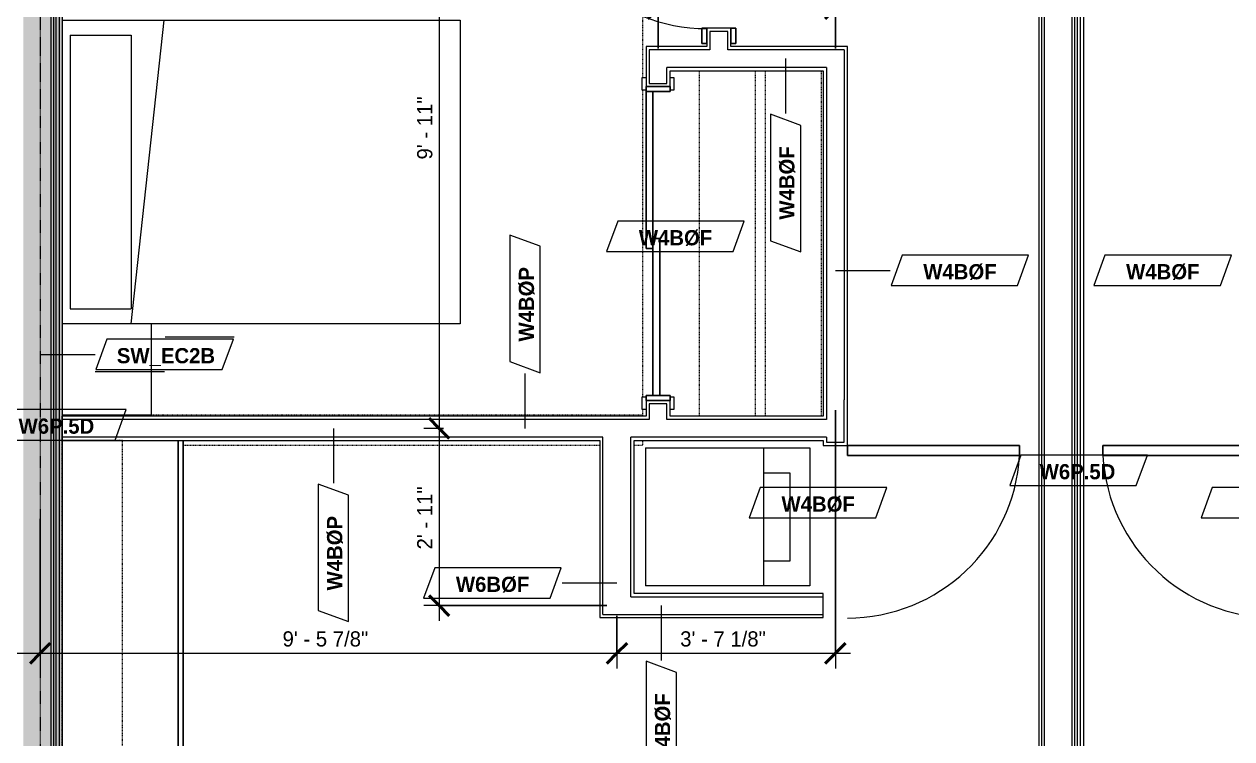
# Model space of a CAD drawing. Header units: inches. Extents: x -4010 to -1814, y 9846 to 12241.
# Drawn here: x -2919.5 to -2681, y 11387.9 to 11529.1 of the extents above; entities that cross this region are included whole.
import ezdxf

# ---------------------------------------------------------------- set-up
doc = ezdxf.new("R2010")
doc.units = ezdxf.units.IN
doc.header["$MEASUREMENT"] = 0
doc.linetypes.add('Dash', pattern=[0.25, 0.125, -0.125])
doc.linetypes.add('Dash 3_32_', pattern=[0.1875, 0.09375, -0.09375])
for name, color, linetype, lineweight in [('0-1', 7, 'Continuous', 5), ('A-ANNO-DIMS', 211, 'Continuous', 9), ('A-ANNO-DIMS-32', 211, 'Continuous', 9), ('A-DETL-1', 90, 'Dash 3_32_', 18), ('A-DOOR-3', 31, 'Continuous', 9), ('A-DOOR-4', 31, 'Continuous', 30), ('A-DOOR-FRAM-3', 31, 'Continuous', 30), ('A-WALL', 113, 'Continuous', 18), ('A-WALL-2', 250, 'Continuous', 18), ('A-WALL-3', 113, 'Continuous', 9), ('A-WALL-IDEN', 211, 'Continuous', 9), ('I-FURN', 30, 'Continuous', 9), ('I-FURN-HDLN', 30, 'Dash', 9), ('I-WALL-2', 241, 'Continuous', 5), ('I-WALL-3', 7, 'Continuous', 9), ('P-SANR-FIXT', 6, 'Continuous', 9), ('Q-CASE', 31, 'Continuous', 9), ('Q-CASE-HDLN', 31, 'Dash', 9)]:
    doc.layers.add(name, color=color, linetype=linetype, lineweight=lineweight)
doc.styles.add('Century Gothic', font='ufonts.com_century-gothic.ttf', dxfattribs={"height": 3})
doc.styles.add('Century Gothic_B_1', font='GOTHICB.TTF', dxfattribs={"height": 3})
doc.dimstyles.new('OD_1__HACK_2', dxfattribs={"dimscale": 12, "dimtxt": 3.132505, "dimasz": 0.333333, "dimexe": 0.25, "dimexo": 0.166667, "dimgap": 0.041667, "dimtad": 1, "dimdec": 4, "dimrnd": 0.0625, "dimzin": 3, "dimdsep": 46, "dimlunit": 4, "dimtxsty": 'Century Gothic', "dimblk1": 'OBLIQUE', "dimblk2": 'OBLIQUE', "dimsah": 1, "dimcen": 0.09, "dimdle": 0.25, "dimazin": 0, "dimtfac": 1, "dimtdec": 4, "dimtix": 1, "dimtmove": 0, "dimatfit": 3, "dimfxl": 1, "dimtvp": 1, "dimtfill": 1, "dimfrac": 2, "dimtolj": 1, "dimtzin": 0, "dimarcsym": 2})
doc.dimstyles.new('OD_1__HACK_2_1', dxfattribs={"dimscale": 12, "dimtxt": 3.132505, "dimasz": 0.333333, "dimexe": 0.25, "dimexo": 0.166667, "dimgap": 0.041667, "dimtad": 1, "dimdec": 4, "dimrnd": 0.0625, "dimzin": 3, "dimdsep": 46, "dimlunit": 4, "dimtxsty": 'Century Gothic', "dimblk1": 'OBLIQUE', "dimblk2": 'OBLIQUE', "dimsah": 1, "dimcen": 0.09, "dimdle": 0.25, "dimazin": 0, "dimtfac": 1, "dimtdec": 4, "dimtix": 1, "dimtmove": 0, "dimatfit": 3, "dimfxl": 1, "dimtvp": 1, "dimtfill": 1, "dimfrac": 2, "dimtolj": 1, "dimtzin": 0, "dimarcsym": 2})

# ---------------------------------------------------------------- blocks, each defined once
blk = doc.blocks.new('CTR - 1st Phase - Common Walls_rvt-1-UNIT PLANS - 2ND _ 3RD FLOOR')
at = {"layer": 'I-WALL-2'}
for points in [[(-2914.14, 11255.64), (-2914.14, 11641.24), (-2919.64, 11641.24), (-2919.64, 11255.64)], [(-2914.14, 11255.64), (-2913.64, 11255.64), (-2913.64, 11641.24), (-2914.14, 11641.24), (-2914.14, 11268)], [(-2913.64, 11255.64), (-2913.14, 11255.64), (-2913.14, 11641.24), (-2913.64, 11641.24), (-2913.64, 11268)], [(-2912.51, 11255.64), (-2912.51, 11641.24), (-2913.14, 11641.24), (-2913.14, 11255.64)], [(-2912.51, 11255.64), (-2911.89, 11255.64), (-2911.89, 11640.61), (-2912.51, 11640.61), (-2912.51, 11268)]]:
    blk.add_hatch(color=256, dxfattribs=at).paths.add_polyline_path(points, flags=0)
at = {"layer": 'A-WALL-2'}
for p, q in [((-2914.14, 11255.64), (-2914.14, 11640.61)), ((-2913.64, 11255.64), (-2913.64, 11640.61)), ((-2913.14, 11255.64), (-2913.14, 11640.61)), ((-2912.51, 11255.64), (-2912.51, 11640.61)), ((-2718.54, 11255.64), (-2718.54, 11622.61)), ((-2718.04, 11255.64), (-2718.04, 11622.61)), ((-2712.54, 11255.64), (-2712.54, 11622.61)), ((-2712.04, 11255.64), (-2712.04, 11622.61)), ((-2711.54, 11255.64), (-2711.54, 11622.61)), ((-2710.91, 11255.64), (-2710.91, 11622.61))]:
    blk.add_line(p, q, dxfattribs=at)
at = {"layer": 'I-WALL-3'}
for p, q in [((-2719.16, 11622.61), (-2719.16, 11255.64)), ((-2710.29, 11255.64), (-2710.29, 11622.61)), ((-2911.89, 11255.64), (-2911.89, 11604.49))]:
    blk.add_line(p, q, dxfattribs=at)
blk = doc.blocks.new('SWING - SINGLE - FLUSH - 34_ x 80_ - OFFSET PIVOT DOOR AT WASHER_DRYER-3629691-UNIT PLANS - 2ND _ 3RD FLOOR')
at = {"layer": 'A-DOOR-3'}
blk.add_arc((17, 2.37), 34.07, 93.3657, 180, dxfattribs=at)
at = {"layer": 'A-DOOR-4'}
for p, q in [((15, 2.37), (15, 36.38)), ((17, 36.38), (15, 36.38)), ((17, 2.37), (17, 36.38)), ((17, 2.37), (15, 2.37))]:
    blk.add_line(p, q, dxfattribs=at)
blk = doc.blocks.new('SLIDING - FLUSH - 5-0 x 6-8-3203586-UNIT PLANS - 2ND _ 3RD FLOOR')
at = {"layer": 'A-DOOR-3'}
for p, q in [((-32.75, 3.25), (-30.25, 3.25)), ((-32.75, 2.5), (-32.75, 3.25)), ((-30.25, 2.5), (-32.75, 2.5)), ((-30.25, 3.25), (-30.25, 2.5)), ((30.25, 3.25), (32.75, 3.25)), ((30.25, 2.5), (30.25, 3.25)), ((32.75, 2.5), (30.25, 2.5)), ((32.75, 3.25), (32.75, 2.5)), ((-32.75, -2.25), (-30.25, -2.25)), ((-32.75, -3), (-32.75, -2.25)), ((-30.25, -2.25), (-30.25, -3)), ((30.25, -2.25), (32.75, -2.25)), ((30.25, -3), (30.25, -2.25)), ((32.75, -2.25), (32.75, -3)), ((-30.25, -3), (-32.75, -3)), ((32.75, -3), (30.25, -3))]:
    blk.add_line(p, q, dxfattribs=at)
at = {"layer": 'A-DOOR-4'}
for p, q in [((-1, -0.88), (-1, 0.5)), ((-1, 0.5), (30, 0.5)), ((30, 0.5), (30, -0.88)), ((-30, -2.25), (-30, -0.88)), ((-30, -0.88), (1, -0.88)), ((1, -2.25), (-30, -2.25)), ((30, -0.88), (-1, -0.88)), ((1, -0.88), (1, -2.25))]:
    blk.add_line(p, q, dxfattribs=at)
at = {"layer": 'A-DOOR-FRAM-3'}
for p, q in [((-31, -2.25), (-31, 2.5)), ((-31, 2.5), (-30, 2.5)), ((-30, 2.5), (-30, -2.25)), ((30, 2.5), (31, 2.5)), ((30, -2.25), (30, 2.5)), ((31, 2.5), (31, -2.25)), ((-30, -2.25), (-31, -2.25)), ((31, -2.25), (30, -2.25))]:
    blk.add_line(p, q, dxfattribs=at)
blk = doc.blocks.new('SWING - SINGLE - FLUSH - 2-10 x 6-8 - PRIVACY-3199407-UNIT PLANS - 2ND _ 3RD FLOOR')
at = {"layer": 'A-DOOR-3'}
blk.add_arc((17, 2.37), 34.07, 93.3657, 180, dxfattribs=at)
at = {"layer": 'A-DOOR-4'}
for p, q in [((15, 2.37), (15, 36.38)), ((17, 36.38), (15, 36.38)), ((17, 2.37), (17, 36.38)), ((17, 2.37), (15, 2.37))]:
    blk.add_line(p, q, dxfattribs=at)
at = {"layer": 'A-DOOR-FRAM-3'}
for p, q in [((-17, 3.37), (-20, 3.37)), ((-20, 3.37), (-20, 2.37)), ((-17, 2.37), (-17, 3.37)), ((20, 3.37), (17, 3.37)), ((17, 3.37), (17, 2.37)), ((20, 2.37), (20, 3.37)), ((-20, 2.37), (-17, 2.37)), ((17, 2.37), (20, 2.37)), ((-17, -2.38), (-20, -2.38)), ((-20, -2.38), (-20, -3.38)), ((-17, -3.38), (-17, -2.38)), ((20, -2.38), (17, -2.38)), ((17, -2.38), (17, -3.38)), ((20, -3.38), (20, -2.38)), ((-20, -3.38), (-17, -3.38)), ((17, -3.38), (20, -3.38))]:
    blk.add_line(p, q, dxfattribs=at)
blk = doc.blocks.new('OD_CW_Closet - OD_CW_Closet-3786599-UNIT PLANS - 2ND _ 3RD FLOOR')
at = {"layer": 'Q-CASE-HDLN'}
for p, q in [((0.74, -24), (0.74, 0)), ((0.74, 0), (68.99, 0)), ((68.99, 0), (68.99, -24)), ((0.74, -11), (68.99, -11)), ((0.74, -13), (68.99, -13)), ((68.99, -24), (0.74, -24))]:
    blk.add_line(p, q, dxfattribs=at)
blk = doc.blocks.new('SWING - SINGLE - FLUSH - 34_ x 80_ - OFFSET PIVOT DOOR AT WASHER_DRYER-3630089-UNIT PLANS - 2ND _ 3RD FLOOR')
at = {"layer": 'A-DOOR-3'}
blk.add_arc((17, -2.37), 34.07, 180, 266.6343, dxfattribs=at)
at = {"layer": 'A-DOOR-4'}
for p, q in [((15, -2.37), (15, -36.38)), ((17, -2.37), (15, -2.37)), ((17, -2.37), (17, -36.38)), ((17, -36.38), (15, -36.38))]:
    blk.add_line(p, q, dxfattribs=at)
blk = doc.blocks.new('Bed-Standard - Queen 60_ x 79_-3761504-UNIT PLANS - 2ND _ 3RD FLOOR')
at = {"layer": 'I-FURN'}
for p, q in [((-19.31, 41.3), (40.69, 41.3)), ((-19.31, -37.2), (-19.31, 41.3)), ((40.69, 41.3), (40.69, -37.2)), ((40.69, -23.7), (-19.31, -17.13)), ((-16.31, -23.7), (37.69, -23.7)), ((-16.31, -35.7), (-16.31, -23.7)), ((37.69, -35.7), (37.69, -23.7)), ((-16.31, -35.7), (37.69, -35.7))]:
    blk.add_line(p, q, dxfattribs=at)
at = {"layer": 'I-FURN-HDLN'}
for p, q in [((-55.31, 77.3), (-7.94, 77.3)), ((-5.44, 77.3), (55.06, 77.3)), ((57.56, 77.3), (58.94, 77.3)), ((58.69, 77.3), (58.69, -37.2)), ((63.69, 77.3), (64.69, 77.3)), ((64.69, 77.3), (64.69, 75.61)), ((64.69, 68.86), (64.69, -13.39)), ((-55.31, 17.36), (-55.31, 51.36))]:
    blk.add_line(p, q, dxfattribs=at)
blk = doc.blocks.new('Stacked Washer and Dryer - 26_x25_ - Private-1352637-UNIT PLANS - 2ND _ 3RD FLOOR')
at = {"layer": 'P-SANR-FIXT'}
for p, q in [((0, 13.625), (32.4375, 13.625)), ((0, 13.625), (0, -13.625)), ((23.34375, 13.625), (23.34375, -13.625)), ((32.4375, 13.625), (32.4375, -13.625)), ((23.34375, 8.75), (28.53125, 8.75)), ((28.53125, 8.75), (28.53125, -8.75)), ((28.53125, -8.75), (23.34375, -8.75)), ((32.4375, -13.625), (0, -13.625))]:
    blk.add_line(p, q, dxfattribs=at)
blk = doc.blocks.new('Table-Night Stand - 18_ x 18_ x 24_-V43-UNIT PLANS - 2ND _ 3RD FLOOR')
at = {"layer": 'I-FURN'}
for p, q in [((0.15, 0), (18.15, 0)), ((18.15, 0), (18.15, -17.5))]:
    blk.add_line(p, q, dxfattribs=at)
blk = doc.blocks.new('OD_CW_Base Cabinet - OD_CW_Base Cabinet-3857763-UNIT PLANS - 2ND _ 3RD FLOOR')
at = {"layer": 'Q-CASE'}
for p, q in [((0.74, 23.81), (0.74, 0)), ((0.74, 1), (0.74, 23.81)), ((0.74, 0), (0.74, 1)), ((0.74, 1), (191.34, 1)), ((191.34, 1), (0.74, 1)), ((0.74, 0), (191.34, 0)), ((191.34, 0), (0.74, 0))]:
    blk.add_line(p, q, dxfattribs=at)
blk = doc.blocks.new('OD_CW_Upper Cabinet - OD_CW_Upper Cabinet-3856838-UNIT PLANS - 2ND _ 3RD FLOOR')
at = {"layer": 'Q-CASE-HDLN'}
for p, q in [((191.34, 24), (0.74, 24)), ((0.74, 24), (0.74, 12)), ((191.34, 12), (191.34, 24)), ((0.74, 12), (191.34, 12))]:
    blk.add_line(p, q, dxfattribs=at)
blk = doc.blocks.new('DIMBLOCK178-UNIT PLANS - 2ND _ 3RD FLOOR')
at = {"layer": 'A-ANNO-DIMS-32', "lineweight": 50}
for p, q in [((-2837.54, 11568.24), (-2839.54, 11570.24)), ((-2837.54, 11568.24), (-2835.54, 11566.24)), ((-2837.54, 11449.24), (-2839.54, 11451.24)), ((-2837.54, 11449.24), (-2835.54, 11447.24))]:
    blk.add_line(p, q, dxfattribs=at)
at = {"layer": 'A-ANNO-DIMS-32'}
for p, q in [((-2836.71, 11568.24), (-2840.54, 11568.24)), ((-2837.54, 11568.24), (-2837.54, 11449.24)), ((-2837.54, 11568.24), (-2836.71, 11568.24)), ((-2836.71, 11449.24), (-2840.54, 11449.24)), ((-2837.54, 11449.24), (-2836.71, 11449.24))]:
    blk.add_line(p, q, dxfattribs=at)
at = {"layer": 'A-ANNO-DIMS-32', "color": 0, "insert": (-2841.89, 11502.33), "char_height": 3, "width": 15.394, "attachment_point": 1, "rotation": 90, "line_spacing_factor": 0.984502, "style": 'Century Gothic', "bg_fill": 3, "box_fill_scale": 1.25, "bg_fill_color": 256, "bg_fill_true_color": 13158600, "bg_fill_transparency": 0}
blk.add_mtext('9\' - 11"', dxfattribs=at)
blk = doc.blocks.new('_Oblique')
at = {"color": 0, "linetype": 'ByBlock', "lineweight": -2}
blk.add_line((-0.5, -0.5), (0.5, 0.5), dxfattribs=at)
blk = doc.blocks.new('DIMBLOCK179-UNIT PLANS - 2ND _ 3RD FLOOR')
at = {"layer": 'A-ANNO-DIMS-32', "lineweight": 50}
for p, q in [((-2837.54, 11449.24), (-2839.54, 11451.24)), ((-2837.54, 11449.24), (-2835.54, 11447.24)), ((-2837.54, 11414.24), (-2839.54, 11416.24)), ((-2837.54, 11414.24), (-2835.54, 11412.24))]:
    blk.add_line(p, q, dxfattribs=at)
at = {"layer": 'A-ANNO-DIMS-32'}
for p, q in [((-2836.71, 11449.24), (-2840.54, 11449.24)), ((-2837.54, 11449.24), (-2837.54, 11411.24)), ((-2837.54, 11449.24), (-2836.71, 11449.24)), ((-2804.45, 11414.24), (-2840.54, 11414.24)), ((-2837.54, 11414.24), (-2804.45, 11414.24))]:
    blk.add_line(p, q, dxfattribs=at)
at = {"layer": 'A-ANNO-DIMS-32', "color": 0, "insert": (-2841.89, 11425.33), "char_height": 3, "width": 15.394, "attachment_point": 1, "rotation": 90, "line_spacing_factor": 0.984502, "style": 'Century Gothic', "bg_fill": 3, "box_fill_scale": 1.25, "bg_fill_color": 256, "bg_fill_true_color": 13158600, "bg_fill_transparency": 0}
blk.add_mtext('2\' - 11"', dxfattribs=at)
blk = doc.blocks.new('DIMBLOCK180-UNIT PLANS - 2ND _ 3RD FLOOR')
at = {"layer": 'A-ANNO-DIMS-32'}
for p, q in [((-2794.32, 11524.24), (-2794.32, 11535.08)), ((-2759.32, 11524.24), (-2759.32, 11535.08)), ((-2797.32, 11532.08), (-2756.32, 11532.08)), ((-2794.32, 11532.08), (-2794.32, 11524.24)), ((-2759.32, 11532.08), (-2759.32, 11524.24))]:
    blk.add_line(p, q, dxfattribs=at)
at = {"layer": 'A-ANNO-DIMS-32', "lineweight": 50}
for p, q in [((-2794.32, 11532.08), (-2792.32, 11534.08)), ((-2759.32, 11532.08), (-2757.32, 11534.08)), ((-2794.32, 11532.08), (-2796.32, 11530.08)), ((-2759.32, 11532.08), (-2761.32, 11530.08))]:
    blk.add_line(p, q, dxfattribs=at)
at = {"layer": 'A-ANNO-DIMS-32', "color": 0, "insert": (-2783.24, 11536.42), "char_height": 3, "width": 15.394, "attachment_point": 1, "line_spacing_factor": 0.984502, "style": 'Century Gothic', "bg_fill": 3, "box_fill_scale": 1.25, "bg_fill_color": 256, "bg_fill_true_color": 13158600, "bg_fill_transparency": 0}
blk.add_mtext('2\' - 11"', dxfattribs=at)
blk = doc.blocks.new('DIMBLOCK181-UNIT PLANS - 2ND _ 3RD FLOOR')
at = {"layer": 'A-ANNO-DIMS-32'}
for p, q in [((-2802.45, 11412.24), (-2802.45, 11401.83)), ((-2802.45, 11404.83), (-2802.45, 11412.24)), ((-2919.32, 11404.83), (-2802.45, 11404.83)), ((-2916.32, 11405.66), (-2916.32, 11401.83)), ((-2916.32, 11404.83), (-2916.32, 11405.66))]:
    blk.add_line(p, q, dxfattribs=at)
at = {"layer": 'A-ANNO-DIMS-32', "lineweight": 50}
for p, q in [((-2916.32, 11404.83), (-2918.32, 11402.83)), ((-2916.32, 11404.83), (-2914.32, 11406.83)), ((-2802.45, 11404.83), (-2804.45, 11402.83)), ((-2802.45, 11404.83), (-2800.45, 11406.83))]:
    blk.add_line(p, q, dxfattribs=at)
at = {"layer": 'A-ANNO-DIMS-32', "color": 0, "insert": (-2868.46, 11409.17), "char_height": 3, "width": 21.7784, "attachment_point": 1, "line_spacing_factor": 0.984502, "style": 'Century Gothic', "bg_fill": 3, "box_fill_scale": 1.25, "bg_fill_color": 256, "bg_fill_true_color": 13158600, "bg_fill_transparency": 0}
blk.add_mtext('9\' - 5 7/8"', dxfattribs=at)
blk = doc.blocks.new('DIMBLOCK182-UNIT PLANS - 2ND _ 3RD FLOOR')
at = {"layer": 'A-ANNO-DIMS-32'}
for p, q in [((-2759.32, 11452.86), (-2759.32, 11401.83)), ((-2759.32, 11404.83), (-2759.32, 11452.86)), ((-2802.45, 11412.24), (-2802.45, 11401.83)), ((-2802.45, 11404.83), (-2802.45, 11412.24)), ((-2802.45, 11404.83), (-2756.32, 11404.83))]:
    blk.add_line(p, q, dxfattribs=at)
at = {"layer": 'A-ANNO-DIMS-32', "lineweight": 50}
for p, q in [((-2802.45, 11404.83), (-2804.45, 11402.83)), ((-2802.45, 11404.83), (-2800.45, 11406.83)), ((-2759.32, 11404.83), (-2761.32, 11402.83)), ((-2759.32, 11404.83), (-2757.32, 11406.83))]:
    blk.add_line(p, q, dxfattribs=at)
at = {"layer": 'A-ANNO-DIMS-32', "color": 0, "insert": (-2789.96, 11409.17), "char_height": 3, "width": 21.7784, "attachment_point": 1, "line_spacing_factor": 0.984502, "style": 'Century Gothic', "bg_fill": 3, "box_fill_scale": 1.25, "bg_fill_color": 256, "bg_fill_true_color": 13158600, "bg_fill_transparency": 0}
blk.add_mtext('3\' - 7 1/8"', dxfattribs=at)
blk = doc.blocks.new('DIMBLOCK184-UNIT PLANS - 2ND _ 3RD FLOOR')
at = {"layer": 'A-ANNO-DIMS-32', "lineweight": 50}
for p, q in [((-2782.32, 11553.56), (-2780.32, 11555.56)), ((-2759.32, 11553.56), (-2757.32, 11555.56)), ((-2782.32, 11553.56), (-2784.32, 11551.56)), ((-2759.32, 11553.56), (-2761.32, 11551.56))]:
    blk.add_line(p, q, dxfattribs=at)
at = {"layer": 'A-ANNO-DIMS-32'}
for p, q in [((-2759.32, 11524.24), (-2759.32, 11556.56)), ((-2782.32, 11554.39), (-2782.32, 11550.56)), ((-2782.32, 11553.56), (-2782.32, 11554.39)), ((-2782.32, 11553.56), (-2756.32, 11553.56)), ((-2759.32, 11553.56), (-2759.32, 11524.24))]:
    blk.add_line(p, q, dxfattribs=at)
at = {"layer": 'A-ANNO-DIMS-32', "color": 0, "insert": (-2777.24, 11557.91), "char_height": 3, "width": 15.394, "attachment_point": 1, "line_spacing_factor": 0.984502, "style": 'Century Gothic', "bg_fill": 3, "box_fill_scale": 1.25, "bg_fill_color": 256, "bg_fill_true_color": 13158600, "bg_fill_transparency": 0}
blk.add_mtext('1\' - 11"', dxfattribs=at)
blk = doc.blocks.new('DIMBLOCK261-UNIT PLANS - 2ND _ 3RD FLOOR')
at = {"layer": 'A-ANNO-DIMS-32'}
for p, q in [((-2916.32, 11431.39), (-2916.32, 11401.83)), ((-2916.32, 11404.83), (-2916.32, 11431.39)), ((-3023.32, 11425.23), (-3023.32, 11401.83)), ((-3023.32, 11404.83), (-3023.32, 11425.23)), ((-3023.32, 11404.83), (-2913.32, 11404.83))]:
    blk.add_line(p, q, dxfattribs=at)
at = {"layer": 'A-ANNO-DIMS-32', "lineweight": 50}
for p, q in [((-3023.32, 11404.83), (-3025.32, 11402.83)), ((-3023.32, 11404.83), (-3021.32, 11406.83)), ((-2916.32, 11404.83), (-2918.32, 11402.83)), ((-2916.32, 11404.83), (-2914.32, 11406.83))]:
    blk.add_line(p, q, dxfattribs=at)
at = {"layer": 'A-ANNO-DIMS-32', "color": 0, "insert": (-2976.24, 11409.17), "char_height": 3, "width": 15.394, "attachment_point": 1, "line_spacing_factor": 0.984502, "style": 'Century Gothic', "bg_fill": 3, "box_fill_scale": 1.25, "bg_fill_color": 256, "bg_fill_true_color": 13158600, "bg_fill_transparency": 0}
blk.add_mtext('8\' - 11"', dxfattribs=at)
blk = doc.blocks.new('Wall Tag - Arch Wall-3956453-UNIT PLANS - 2ND _ 3RD FLOOR')
at = {"layer": 'A-WALL-IDEN'}
for p, q in [((-0.3561, 0.0937), (-0.4244, -0.0937)), ((0.4244, 0.0937), (-0.3561, 0.0937)), ((0.3561, -0.0937), (0.4244, 0.0937)), ((-0.4244, -0.0937), (0.3561, -0.0937))]:
    blk.add_line(p, q, dxfattribs=at)
blk = doc.blocks.new('Wall Tag - Shear Wall-3956451-UNIT PLANS - 2ND _ 3RD FLOOR')
at = {"layer": 'A-WALL-IDEN'}
for p, q in [((-0.3561, 0.0937), (-0.4244, -0.0937)), ((0.4244, 0.0937), (-0.3561, 0.0937)), ((0.4291, 0.1068), (0.0033, 0.1068)), ((0.3561, -0.0937), (0.4244, 0.0937)), ((0, -0.1068), (-0.4291, -0.1068)), ((-0.4244, -0.0937), (0.3561, -0.0937))]:
    blk.add_line(p, q, dxfattribs=at)

msp = doc.modelspace()

# ---------------------------------------------------------------- linework, layer by layer
at = {"layer": 'A-DETL-1'}
for p, q in [((-2916.32374, 11640.61899), (-2916.32374, 11286.61899)), ((-2916.32374, 11638.23481), (-2916.32374, 11512.23481)), ((-2916.32374, 11463.61899), (-2916.32374, 11433.3894))]:
    msp.add_line(p, q, dxfattribs=at)
at = {"layer": 'A-WALL'}
for p, q in [((-2784.07374, 11527.61899), (-2784.07374, 11523.99399)), ((-2780.57374, 11527.61899), (-2784.07374, 11527.61899)), ((-2780.57374, 11523.99399), (-2780.57374, 11527.61899)), ((-2796.07374, 11523.99399), (-2796.07374, 11517.36899)), ((-2784.07374, 11523.99399), (-2796.07374, 11523.99399)), ((-2757.57374, 11523.99399), (-2780.57374, 11523.99399)), ((-2757.57374, 11523.99399), (-2757.57374, 11454.8644)), ((-2792.57374, 11517.36899), (-2792.57374, 11520.49399)), ((-2761.07374, 11520.49399), (-2792.57374, 11520.49399)), ((-2761.07374, 11520.49399), (-2761.07374, 11454.8644)), ((-2796.07374, 11517.36899), (-2792.57374, 11517.36899)), ((-2761.07374, 11454.8644), (-2761.07374, 11450.99399)), ((-2757.57374, 11446.49399), (-2757.57374, 11454.8644)), ((-2792.57374, 11454.11899), (-2796.07374, 11454.11899)), ((-2796.07374, 11454.11899), (-2796.07374, 11450.99399)), ((-2792.57374, 11450.99399), (-2792.57374, 11454.11899)), ((-2796.07374, 11450.99399), (-2912.07374, 11450.99399)), ((-2761.07374, 11450.99399), (-2792.57374, 11450.99399)), ((-2805.19874, 11447.49399), (-2912.07374, 11447.49399)), ((-2805.19874, 11412.49399), (-2805.19874, 11447.49399)), ((-2799.69874, 11415.99399), (-2799.69874, 11447.49399)), ((-2761.07374, 11447.49399), (-2799.69874, 11447.49399)), ((-2761.07374, 11447.49399), (-2761.07374, 11446.49399)), ((-2761.07374, 11446.49399), (-2757.57374, 11446.49399)), ((-2799.69874, 11415.99399), (-2761.69874, 11415.99399)), ((-2805.19874, 11412.49399), (-2761.69874, 11412.49399))]:
    msp.add_line(p, q, dxfattribs=at)
at = {"layer": 'A-WALL-3'}
for p, q in [((-2784.69874, 11528.24399), (-2784.69874, 11524.61899)), ((-2779.94874, 11528.24399), (-2784.69874, 11528.24399)), ((-2779.94874, 11524.61899), (-2779.94874, 11528.24399)), ((-2796.69874, 11524.61899), (-2796.69874, 11516.74399)), ((-2784.69874, 11524.61899), (-2796.69874, 11524.61899)), ((-2756.94874, 11524.61899), (-2779.94874, 11524.61899)), ((-2756.94874, 11454.8644), (-2756.94874, 11524.61899)), ((-2791.94874, 11516.74399), (-2791.94874, 11519.86899)), ((-2791.94874, 11519.86899), (-2761.69874, 11519.86899)), ((-2761.69874, 11519.86899), (-2761.69874, 11454.8644)), ((-2796.69874, 11516.74399), (-2791.94874, 11516.74399)), ((-2796.69874, 11454.74399), (-2796.69874, 11451.61899)), ((-2791.94874, 11454.74399), (-2796.69874, 11454.74399)), ((-2791.94874, 11451.61899), (-2791.94874, 11454.74399)), ((-2761.69874, 11454.8644), (-2761.69874, 11451.61899)), ((-2756.94874, 11445.86899), (-2756.94874, 11454.8644)), ((-2796.69874, 11451.61899), (-2912.07374, 11451.61899)), ((-2912.07374, 11451.61899), (-2912.07374, 11446.86899)), ((-2761.69874, 11451.61899), (-2791.94874, 11451.61899)), ((-2912.07374, 11446.86899), (-2805.82374, 11446.86899)), ((-2805.82374, 11446.86899), (-2805.82374, 11411.86899)), ((-2799.07374, 11416.61899), (-2799.07374, 11446.86899)), ((-2799.07374, 11446.86899), (-2761.69874, 11446.86899)), ((-2761.69874, 11446.86899), (-2761.69874, 11445.86899)), ((-2761.69874, 11445.86899), (-2756.94874, 11445.86899)), ((-2761.69874, 11416.61899), (-2799.07374, 11416.61899)), ((-2761.69874, 11411.86899), (-2761.69874, 11416.61899)), ((-2805.82374, 11411.86899), (-2761.69874, 11411.86899))]:
    msp.add_line(p, q, dxfattribs=at)
at = {"layer": 'A-WALL-IDEN'}
for p, q in [((-2759.32374, 11480.42766), (-2748.48058, 11480.42766)), ((-2916.32374, 11463.84442), (-2905.48058, 11463.84442)), ((-2858.43517, 11449.24399), (-2858.43517, 11438.40083))]:
    msp.add_line(p, q, dxfattribs=at)

# ---------------------------------------------------------------- block references
at = {"layer": '0-1'}
msp.add_blockref('CTR - 1st Phase - Common Walls_rvt-1-UNIT PLANS - 2ND _ 3RD FLOOR', (0, 0), dxfattribs=at)
at = {"layer": 'A-DOOR-3'}
for name, p, rotation in [('SWING - SINGLE - FLUSH - 2-10 x 6-8 - PRIVACY-3199407-UNIT PLANS - 2ND _ 3RD FLOOR', (-2782.32374, 11545.24399), 89.99999999996743), ('SLIDING - FLUSH - 5-0 x 6-8-3203586-UNIT PLANS - 2ND _ 3RD FLOOR', (-2794.44874, 11485.74399), 269.9999999999554), ('SWING - SINGLE - FLUSH - 34_ x 80_ - OFFSET PIVOT DOOR AT WASHER_DRYER-3630089-UNIT PLANS - 2ND _ 3RD FLOOR', (-2759.32374, 11428.86899), 90.00000000002191), ('SWING - SINGLE - FLUSH - 34_ x 80_ - OFFSET PIVOT DOOR AT WASHER_DRYER-3629691-UNIT PLANS - 2ND _ 3RD FLOOR', (-2670.12374, 11428.86899), 89.99999999997807)]:
    msp.add_blockref(name, p, dxfattribs=dict(at, rotation=rotation))
at = {"layer": 'A-WALL-IDEN', "xscale": 31.99999999999999, "yscale": 31.99999999999999, "zscale": 31.99999999999999, "rotation": 89.99999999999991}
for p in [(-2769.15926, 11497.66912), (-2820.57232, 11473.81885)]:
    msp.add_blockref('Wall Tag - Arch Wall-3956453-UNIT PLANS - 2ND _ 3RD FLOOR', p, dxfattribs=at)
at = {"layer": 'A-WALL-IDEN', "xscale": 31.99999999999999, "yscale": 31.99999999999999, "zscale": 31.99999999999999}
for name, p in [('Wall Tag - Arch Wall-3956453-UNIT PLANS - 2ND _ 3RD FLOOR', (-2790.90572, 11487.13832)), ('Wall Tag - Arch Wall-3956453-UNIT PLANS - 2ND _ 3RD FLOOR', (-2734.74888, 11480.42766)), ('Wall Tag - Arch Wall-3956453-UNIT PLANS - 2ND _ 3RD FLOOR', (-2694.6986, 11480.42766)), ('Wall Tag - Shear Wall-3956451-UNIT PLANS - 2ND _ 3RD FLOOR', (-2891.74888, 11463.84442)), ('Wall Tag - Arch Wall-3956453-UNIT PLANS - 2ND _ 3RD FLOOR', (-2912.90572, 11449.9394)), ('Wall Tag - Arch Wall-3956453-UNIT PLANS - 2ND _ 3RD FLOOR', (-2711.30572, 11440.9394)), ('Wall Tag - Arch Wall-3956453-UNIT PLANS - 2ND _ 3RD FLOOR', (-2673.54175, 11434.55419))]:
    msp.add_blockref(name, p, dxfattribs=at)
at = {"layer": 'I-FURN', "rotation": 269.9999999999716}
for name, p in [('Bed-Standard - Queen 60_ x 79_-3761504-UNIT PLANS - 2ND _ 3RD FLOOR', (-2874.68274, 11510.55751)), ('Table-Night Stand - 18_ x 18_ x 24_-V43-UNIT PLANS - 2ND _ 3RD FLOOR', (-2894.38765, 11470.01598))]:
    msp.add_blockref(name, p, dxfattribs=at)
at = {"layer": 'P-SANR-FIXT'}
msp.add_blockref('Stacked Washer and Dryer - 26_x25_ - Private-1352637-UNIT PLANS - 2ND _ 3RD FLOOR', (-2796.82374, 11431.74399), dxfattribs=at)
at = {"layer": 'Q-CASE'}
for name, p, rotation in [('OD_CW_Closet - OD_CW_Closet-3786599-UNIT PLANS - 2ND _ 3RD FLOOR', (-2786.11241, 11450.88128), 89.99999999997975), ('OD_CW_Upper Cabinet - OD_CW_Upper Cabinet-3856838-UNIT PLANS - 2ND _ 3RD FLOOR', (-2888.07374, 11255.53128), 90.0000000000159), ('OD_CW_Base Cabinet - OD_CW_Base Cabinet-3857763-UNIT PLANS - 2ND _ 3RD FLOOR', (-2888.07374, 11255.53128), 89.99999999999542)]:
    msp.add_blockref(name, p, dxfattribs=dict(at, rotation=rotation))

# ---------------------------------------------------------------- texts
at = {"layer": 'A-WALL-IDEN', "char_height": 3, "attachment_point": 1, "rotation": 90, "style": 'Century Gothic_B_1'}
for s, insert, width in [('W4BØF', (-2770.40679, 11490.4532), 17.372), ('W4BØP', (-2821.81986, 11466.38875), 17.877), ('W4BØP', (-2859.6827, 11417.23903), 17.877), ('W4BØF', (-2794.95145, 11382.4532), 17.372)]:
    msp.add_mtext(s, dxfattribs=dict(at, insert=insert, width=width))
at = {"layer": 'A-WALL-IDEN', "char_height": 3, "attachment_point": 1, "style": 'Century Gothic_B_1'}
for s, insert, width in [('W4BØF', (-2798.12164, 11488.38586), 17.372), ('W4BØF', (-2741.9648, 11481.6752), 17.372), ('W4BØF', (-2701.91452, 11481.6752), 17.372), ('SW_EC2B', (-2901.17582, 11465.09195), 22.725), ('W6P.5D', (-2920.58148, 11451.18693), 18.483), ('W6P.5D', (-2718.98148, 11442.18693), 18.483)]:
    msp.add_mtext(s, dxfattribs=dict(at, insert=insert, width=width))

# ---------------------------------------------------------------- next in the draw order: dimensions: what is measured, and where the dimension line sits
at = {"layer": 'A-ANNO-DIMS'}
dim = msp.add_linear_dim(base=(-2837.54024, 11449.24399), p1=(-2834.71182, 11568.24399), p2=(-2834.71182, 11449.24399), angle=90, dimstyle='OD_1__HACK_2', override={"dimpost": '<>', "dimfxl": 119}, dxfattribs=at)
dim.commit()
dim.dimension.update_dxf_attribs({"geometry": 'DIMBLOCK178-UNIT PLANS - 2ND _ 3RD FLOOR', "text_midpoint": (-2839.6157, 11508.74399)})
dim = msp.add_linear_dim(base=(-2759.32374, 11532.07653), p1=(-2794.32374, 11522.24399), p2=(-2759.32374, 11522.24399), dimstyle='OD_1__HACK_2', override={"dimpost": '<>', "dimfxl": 35}, dxfattribs=at)
dim.commit()
dim.dimension.update_dxf_attribs({"geometry": 'DIMBLOCK180-UNIT PLANS - 2ND _ 3RD FLOOR', "text_midpoint": (-2776.82374, 11534.11426)})

# ---------------------------------------------------------------- next in the draw order: dimensions: what is measured, and where the dimension line sits
dim = msp.add_linear_dim(base=(-2759.32374, 11553.56422), p1=(-2782.32374, 11556.39265), p2=(-2759.32374, 11522.24399), dimstyle='OD_1__HACK_2', override={"dimpost": '<>', "dimfxl": 41.171973}, dxfattribs=at)
dim.commit()
dim.dimension.update_dxf_attribs({"geometry": 'DIMBLOCK184-UNIT PLANS - 2ND _ 3RD FLOOR', "text_midpoint": (-2770.82374, 11555.56422)})
dim = msp.add_linear_dim(base=(-2837.54024, 11414.24399), p1=(-2834.71182, 11449.24399), p2=(-2802.44874, 11414.24399), angle=90, dimstyle='OD_1__HACK_2', override={"dimpost": '<>', "dimfxl": 47.601537}, dxfattribs=at)
dim.commit()
dim.dimension.update_dxf_attribs({"geometry": 'DIMBLOCK179-UNIT PLANS - 2ND _ 3RD FLOOR', "text_midpoint": (-2839.57797, 11431.74399)})

# ---------------------------------------------------------------- next in the draw order: linework, layer by layer
at = {"layer": 'A-WALL-IDEN'}
for p, q in [((-2769.15926, 11522.24399), (-2769.15926, 11511.40083)), ((-2820.57232, 11449.24399), (-2820.57232, 11460.08714))]:
    msp.add_line(p, q, dxfattribs=at)

# ---------------------------------------------------------------- next in the draw order: block references
at = {"layer": 'A-WALL-IDEN', "xscale": 31.99999999999999, "yscale": 31.99999999999999, "zscale": 31.99999999999999}
msp.add_blockref('Wall Tag - Arch Wall-3956453-UNIT PLANS - 2ND _ 3RD FLOOR', (-2827.0236, 11418.70019), dxfattribs=at)

# ---------------------------------------------------------------- next in the draw order: texts
at = {"layer": 'A-WALL-IDEN', "insert": (-2834.23952, 11419.94772), "char_height": 3, "width": 17.372, "attachment_point": 1, "style": 'Century Gothic_B_1'}
msp.add_mtext('W6BØF', dxfattribs=at)

# ---------------------------------------------------------------- next in the draw order: dimensions: what is measured, and where the dimension line sits
at = {"layer": 'A-ANNO-DIMS'}
dim = msp.add_linear_dim(base=(-2802.44874, 11404.82708), p1=(-2916.32374, 11407.65551), p2=(-2802.44874, 11414.24399), dimstyle='OD_1__HACK_2', override={"dimpost": '<>', "dimfxl": 114.065436}, dxfattribs=at)
dim.commit()
dim.dimension.update_dxf_attribs({"geometry": 'DIMBLOCK181-UNIT PLANS - 2ND _ 3RD FLOOR', "text_midpoint": (-2859.38624, 11407.06875)})

# ---------------------------------------------------------------- next in the draw order: block references
at = {"layer": 'A-WALL-IDEN', "xscale": 31.99999999999999, "yscale": 31.99999999999999, "zscale": 31.99999999999999, "rotation": 89.99999999999991}
msp.add_blockref('Wall Tag - Arch Wall-3956453-UNIT PLANS - 2ND _ 3RD FLOOR', (-2858.43517, 11424.66912), dxfattribs=at)

# ---------------------------------------------------------------- next in the draw order: dimensions: what is measured, and where the dimension line sits
at = {"layer": 'A-ANNO-DIMS'}
for base, p1, p2, dimstyle, override, picture, middle in [((-2759.32374, 11404.82708), (-2802.44874, 11414.24399), (-2759.32374, 11454.8644), 'OD_1__HACK_2', {"dimpost": '<>', "dimfxl": 59.243425}, 'DIMBLOCK182-UNIT PLANS - 2ND _ 3RD FLOOR', (-2780.88624, 11407.06875)), ((-2916.32374, 11404.82708), (-3023.32374, 11427.23481), (-2916.32374, 11433.3894), 'OD_1__HACK_2_1', {"dimpost": '<>', "dimfxl": 107.176858}, 'DIMBLOCK261-UNIT PLANS - 2ND _ 3RD FLOOR', (-2969.82374, 11406.90254))]:
    dim = msp.add_linear_dim(base=base, p1=p1, p2=p2, dimstyle=dimstyle, override=override, dxfattribs=at)
    dim.commit()
    dim.dimension.update_dxf_attribs({"geometry": picture, "text_midpoint": middle})

# ---------------------------------------------------------------- next in the draw order: linework, layer by layer
at = {"layer": 'A-WALL-IDEN'}
for p, q in [((-2802.44874, 11418.70019), (-2813.29189, 11418.70019)), ((-2793.70391, 11414.24399), (-2793.70391, 11403.40083))]:
    msp.add_line(p, q, dxfattribs=at)

# ---------------------------------------------------------------- next in the draw order: block references
at = {"layer": 'A-WALL-IDEN', "xscale": 31.99999999999999, "yscale": 31.99999999999999, "zscale": 31.99999999999999}
msp.add_blockref('Wall Tag - Arch Wall-3956453-UNIT PLANS - 2ND _ 3RD FLOOR', (-2762.74175, 11434.55419), dxfattribs=at)
at = {"layer": 'A-WALL-IDEN', "xscale": 31.99999999999999, "yscale": 31.99999999999999, "zscale": 31.99999999999999, "rotation": 89.99999999999991}
msp.add_blockref('Wall Tag - Arch Wall-3956453-UNIT PLANS - 2ND _ 3RD FLOOR', (-2793.70391, 11389.66912), dxfattribs=at)

# ---------------------------------------------------------------- next in the draw order: texts
at = {"layer": 'A-WALL-IDEN', "insert": (-2769.95767, 11435.80172), "char_height": 3, "width": 17.372, "attachment_point": 1, "style": 'Century Gothic_B_1'}
msp.add_mtext('W4BØF', dxfattribs=at)

doc.saveas('drawing.dxf')
